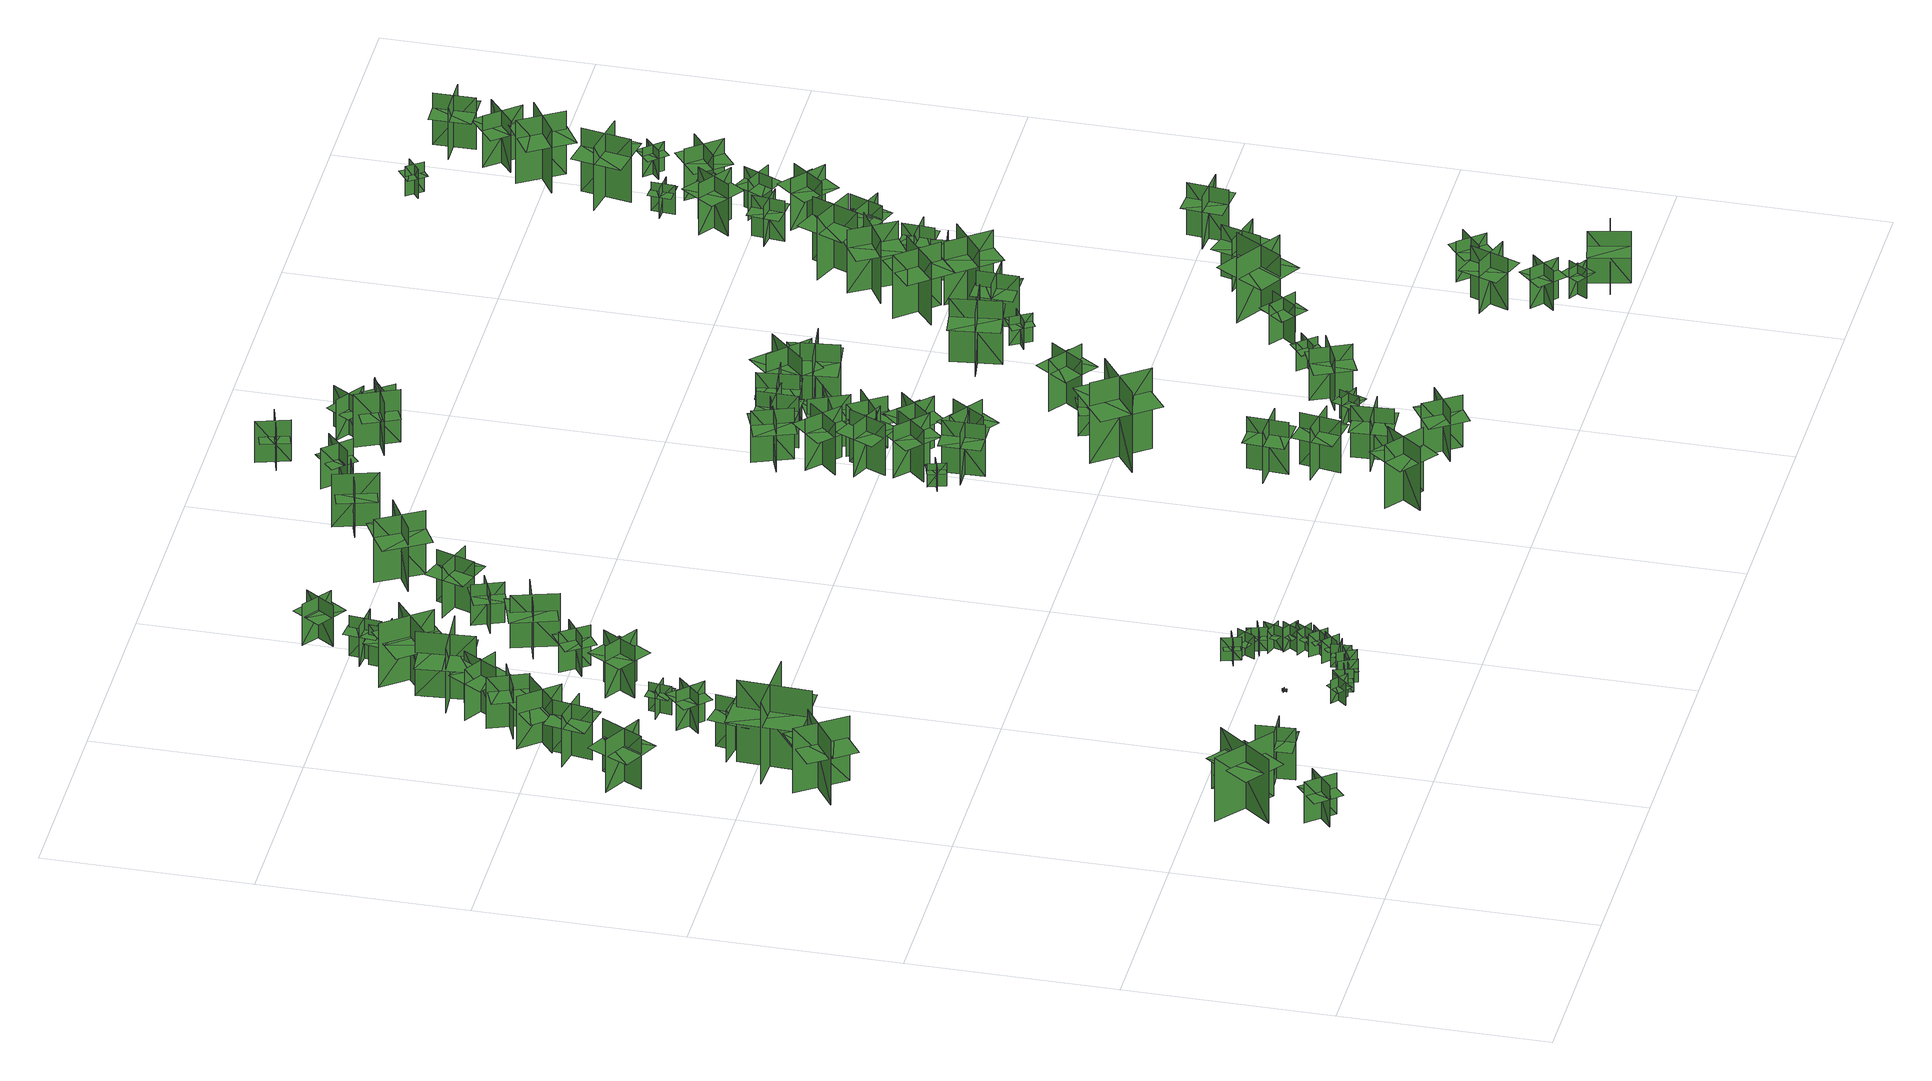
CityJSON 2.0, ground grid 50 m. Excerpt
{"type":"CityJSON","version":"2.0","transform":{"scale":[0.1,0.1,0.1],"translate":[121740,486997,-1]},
"CityObjects":{
"tree1":{"type":"SolitaryVegetationObject","geometry":[{"type":"MultiSurface","lod":"1","boundaries":[[[0,1,2]],[[0,2,3]],[[4,5,6]],[[4,6,7]],[[8,9,10]],[[8,10,11]],[[8,9,12]],[[8,12,13]]]}]},
"tree2":{"type":"SolitaryVegetationObject","geometry":[{"type":"MultiSurface","lod":"1","boundaries":[[[14,15,16]],[[14,16,17]],[[18,19,20]],[[18,20,21]],[[22,23,24]],[[22,24,25]],[[22,25,26]],[[22,26,27]]]}]},
"tree3":{"type":"SolitaryVegetationObject","geometry":[{"type":"MultiSurface","lod":"1","boundaries":[[[28,29,30]],[[28,30,31]],[[32,33,34]],[[32,34,35]],[[36,37,38]],[[36,38,39]],[[36,39,40]],[[36,40,41]]]}]},
"tree4":{"type":"SolitaryVegetationObject","geometry":[{"type":"MultiSurface","lod":"1","boundaries":[[[42,43,44]],[[42,44,45]],[[46,47,48]],[[46,48,49]],[[50,51,52]],[[50,52,53]],[[50,53,54]],[[50,54,55]]]}]},
"tree5":{"type":"SolitaryVegetationObject","geometry":[{"type":"MultiSurface","lod":"1","boundaries":[[[56,57,58]],[[56,58,59]],[[60,61,62]],[[60,62,63]],[[64,65,66]],[[64,66,67]],[[64,67,68]],[[64,68,69]]]}]},
"tree6":{"type":"SolitaryVegetationObject","geometry":[{"type":"MultiSurface","lod":"1","boundaries":[[[70,71,72]],[[70,72,73]],[[74,75,76]],[[74,76,77]],[[78,79,80]],[[78,80,81]],[[78,81,82]],[[78,82,83]]]}]},
"tree7":{"type":"SolitaryVegetationObject","geometry":[{"type":"MultiSurface","lod":"1","boundaries":[[[84,85,86]],[[84,86,87]],[[88,89,90]],[[88,90,91]],[[92,93,94]],[[92,94,95]],[[92,95,96]],[[92,96,97]]]}]},
"tree8":{"type":"SolitaryVegetationObject","geometry":[{"type":"MultiSurface","lod":"1","boundaries":[[[98,99,100]],[[98,100,101]],[[102,103,104]],[[102,104,105]],[[106,107,108]],[[106,108,109]],[[106,109,110]],[[106,110,111]]]}]},
"tree9":{"type":"SolitaryVegetationObject","geometry":[{"type":"MultiSurface","lod":"1","boundaries":[[[112,113,114]],[[112,114,115]],[[116,117,118]],[[116,118,119]],[[120,121,122]],[[120,122,123]],[[120,123,124]],[[120,124,125]]]}]},
"tree10":{"type":"SolitaryVegetationObject","geometry":[{"type":"MultiSurface","lod":"1","boundaries":[[[126,127,128]],[[126,128,129]],[[130,131,132]],[[130,132,133]],[[134,135,136]],[[134,136,137]],[[134,137,138]],[[134,138,139]]]}]},
"tree11":{"type":"SolitaryVegetationObject","geometry":[{"type":"MultiSurface","lod":"1","boundaries":[[[140,141,142]],[[140,142,143]],[[144,145,146]],[[144,146,147]],[[148,149,150]],[[148,150,151]],[[148,152,153]],[[148,153,149]]]}]},
"tree12":{"type":"SolitaryVegetationObject","geometry":[{"type":"MultiSurface","lod":"1","boundaries":[[[154,155,156]],[[154,156,157]],[[158,159,160]],[[158,160,161]],[[162,163,164]],[[162,164,165]],[[162,165,166]],[[162,166,167]]]}]},
"tree13":{"type":"SolitaryVegetationObject","geometry":[{"type":"MultiSurface","lod":"1","boundaries":[[[168,169,170]],[[168,170,171]],[[172,173,174]],[[172,174,175]],[[176,177,178]],[[176,178,179]],[[176,180,181]],[[176,181,177]]]}]},
"tree14":{"type":"SolitaryVegetationObject","geometry":[{"type":"MultiSurface","lod":"1","boundaries":[[[182,183,184]],[[182,184,185]],[[186,187,188]],[[186,188,189]],[[190,191,192]],[[190,192,193]],[[190,193,194]],[[190,194,195]]]}]},
"tree15":{"type":"SolitaryVegetationObject","geometry":[{"type":"MultiSurface","lod":"1","boundaries":[[[196,197,198]],[[196,198,199]],[[200,201,202]],[[200,202,203]],[[204,205,206]],[[204,206,207]],[[204,207,208]],[[204,208,209]]]}]},
"tree16":{"type":"SolitaryVegetationObject","geometry":[{"type":"MultiSurface","lod":"1","boundaries":[[[210,211,212]],[[210,212,213]],[[214,215,216]],[[214,216,217]],[[218,219,220]],[[218,220,221]],[[218,222,223]],[[218,223,219]]]}]},
"tree17":{"type":"SolitaryVegetationObject","geometry":[{"type":"MultiSurface","lod":"1","boundaries":[[[224,225,226]],[[224,226,227]],[[228,229,230]],[[228,230,231]],[[232,233,234]],[[232,234,235]],[[232,235,236]],[[232,236,237]]]}]},
"tree18":{"type":"SolitaryVegetationObject","geometry":[{"type":"MultiSurface","lod":"1","boundaries":[[[238,239,240]],[[238,240,241]],[[242,243,244]],[[242,244,245]],[[246,247,248]],[[246,248,249]],[[246,249,250]],[[246,250,251]]]}]},
"tree19":{"type":"SolitaryVegetationObject","geometry":[{"type":"MultiSurface","lod":"1","boundaries":[[[252,253,254]],[[252,254,255]],[[256,257,258]],[[256,258,259]],[[260,261,262]],[[260,262,263]],[[260,264,265]],[[260,265,261]]]}]},
"tree20":{"type":"SolitaryVegetationObject","geometry":[{"type":"MultiSurface","lod":"1","boundaries":[[[266,267,268]],[[266,268,269]],[[270,271,272]],[[270,272,273]],[[274,275,276]],[[274,276,277]],[[274,278,279]],[[274,279,275]]]}]},
"tree21":{"type":"SolitaryVegetationObject","geometry":[{"type":"MultiSurface","lod":"1","boundaries":[[[280,281,282]],[[280,282,283]],[[284,285,286]],[[284,286,287]],[[288,289,290]],[[288,290,291]],[[288,291,292]],[[288,292,293]]]}]},
"tree22":{"type":"SolitaryVegetationObject","geometry":[{"type":"MultiSurface","lod":"1","boundaries":[[[294,295,296]],[[294,296,297]],[[298,299,300]],[[298,300,301]],[[302,303,304]],[[302,304,305]],[[302,306,307]],[[302,307,303]]]}]},
"tree23":{"type":"SolitaryVegetationObject","geometry":[{"type":"MultiSurface","lod":"1","boundaries":[[[308,309,310]],[[308,310,311]],[[312,313,314]],[[312,314,315]],[[316,317,318]],[[316,318,319]],[[316,319,320]],[[316,320,321]]]}]},
"tree24":{"type":"SolitaryVegetationObject","geometry":[{"type":"MultiSurface","lod":"1","boundaries":[[[322,323,324]],[[322,324,325]],[[326,327,328]],[[326,328,329]],[[330,331,332]],[[330,332,333]],[[330,334,335]],[[330,335,331]]]}]},
"tree25":{"type":"SolitaryVegetationObject","geometry":[{"type":"MultiSurface","lod":"1","boundaries":[[[336,337,338]],[[336,338,339]],[[340,341,342]],[[340,342,343]],[[344,345,346]],[[344,346,347]],[[344,348,349]],[[344,349,345]]]}]},
"tree26":{"type":"SolitaryVegetationObject","geometry":[{"type":"MultiSurface","lod":"1","boundaries":[[[350,351,352]],[[350,352,353]],[[354,355,356]],[[354,356,357]],[[358,359,360]],[[358,360,361]],[[358,362,363]],[[358,363,359]]]}]},
"tree27":{"type":"SolitaryVegetationObject","geometry":[{"type":"MultiSurface","lod":"1","boundaries":[[[364,365,366]],[[364,366,367]],[[368,369,370]],[[368,370,371]],[[372,373,374]],[[372,374,375]],[[372,376,377]],[[372,377,373]]]}]},
"tree28":{"type":"SolitaryVegetationObject","geometry":[{"type":"MultiSurface","lod":"1","boundaries":[[[378,379,380]],[[378,380,381]],[[382,383,384]],[[382,384,385]],[[386,387,388]],[[386,388,389]],[[386,390,391]],[[386,391,387]]]}]},
"tree29":{"type":"SolitaryVegetationObject","geometry":[{"type":"MultiSurface","lod":"1","boundaries":[[[392,393,394]],[[392,394,395]],[[396,397,398]],[[396,398,399]],[[400,401,402]],[[400,402,403]],[[400,404,405]],[[400,405,401]]]}]},
"tree30":{"type":"SolitaryVegetationObject","geometry":[{"type":"MultiSurface","lod":"1","boundaries":[[[406,407,408]],[[406,408,409]],[[410,411,412]],[[410,412,413]],[[414,415,416]],[[414,416,417]],[[414,418,419]],[[414,419,415]]]}]},
"tree31":{"type":"SolitaryVegetationObject","geometry":[{"type":"MultiSurface","lod":"1","boundaries":[[[420,421,422]],[[420,422,423]],[[424,425,426]],[[424,426,427]],[[428,429,430]],[[428,430,431]],[[428,431,432]],[[428,432,433]]]}]},
"tree32":{"type":"SolitaryVegetationObject","geometry":[{"type":"MultiSurface","lod":"1","boundaries":[[[434,435,436]],[[434,436,437]],[[438,439,440]],[[438,440,441]],[[442,443,444]],[[442,444,445]],[[442,445,446]],[[442,446,447]]]}]},
"tree33":{"type":"SolitaryVegetationObject","geometry":[{"type":"MultiSurface","lod":"1","boundaries":[[[448,449,450]],[[448,450,451]],[[452,453,454]],[[452,454,455]],[[456,457,458]],[[456,458,459]],[[456,459,460]],[[456,460,461]]]}]},
"tree34":{"type":"SolitaryVegetationObject","geometry":[{"type":"MultiSurface","lod":"1","boundaries":[[[462,463,464]],[[462,464,465]],[[466,467,468]],[[466,468,469]],[[470,471,472]],[[470,472,473]],[[470,473,474]],[[470,474,475]]]}]},
"tree35":{"type":"SolitaryVegetationObject","geometry":[{"type":"MultiSurface","lod":"1","boundaries":[[[476,477,478]],[[476,478,479]],[[480,481,482]],[[480,482,483]],[[484,485,486]],[[484,486,487]],[[484,487,488]],[[484,488,489]]]}]},
"tree36":{"type":"SolitaryVegetationObject","geometry":[{"type":"MultiSurface","lod":"1","boundaries":[[[490,491,492]],[[490,492,493]],[[494,495,496]],[[494,496,497]],[[498,499,500]],[[498,500,501]],[[498,501,502]],[[498,502,503]]]}]},
"tree37":{"type":"SolitaryVegetationObject","geometry":[{"type":"MultiSurface","lod":"1","boundaries":[[[504,505,506]],[[504,506,507]],[[508,509,510]],[[508,510,511]],[[512,513,514]],[[512,514,515]],[[512,515,516]],[[512,516,517]]]}]},
"tree38":{"type":"SolitaryVegetationObject","geometry":[{"type":"MultiSurface","lod":"1","boundaries":[[[518,519,520]],[[518,520,521]],[[522,523,524]],[[522,524,525]],[[526,527,528]],[[526,528,529]],[[526,529,530]],[[526,530,531]]]}]},
"tree39":{"type":"SolitaryVegetationObject","geometry":[{"type":"MultiSurface","lod":"1","boundaries":[[[532,533,534]],[[532,534,535]],[[536,537,538]],[[536,538,539]],[[540,541,542]],[[540,542,543]],[[540,543,544]],[[540,544,545]]]}]},
"tree40":{"type":"SolitaryVegetationObject","geometry":[{"type":"MultiSurface","lod":"1","boundaries":[[[546,547,548]],[[546,548,549]],[[550,551,552]],[[550,552,553]],[[554,555,556]],[[554,556,557]],[[554,557,558]],[[554,558,559]]]}]},
"tree41":{"type":"SolitaryVegetationObject","geometry":[{"type":"MultiSurface","lod":"1","boundaries":[[[560,561,562]],[[560,562,563]],[[564,565,566]],[[564,566,567]],[[568,569,570]],[[568,570,571]],[[568,572,573]],[[568,573,569]]]}]},
"tree42":{"type":"SolitaryVegetationObject","geometry":[{"type":"MultiSurface","lod":"1","boundaries":[[[574,575,576]],[[574,576,577]],[[578,579,580]],[[578,580,581]],[[582,583,584]],[[582,584,585]],[[582,585,586]],[[582,586,587]]]}]},
"tree43":{"type":"SolitaryVegetationObject","geometry":[{"type":"MultiSurface","lod":"1","boundaries":[[[588,589,590]],[[588,590,591]],[[592,593,594]],[[592,594,595]],[[596,597,598]],[[596,598,599]],[[596,599,600]],[[596,600,601]]]}]},
"tree44":{"type":"SolitaryVegetationObject","geometry":[{"type":"MultiSurface","lod":"1","boundaries":[[[602,603,604]],[[602,604,605]],[[606,607,608]],[[606,608,609]],[[610,611,612]],[[610,612,613]],[[610,613,614]],[[610,614,615]]]}]},
"tree45":{"type":"SolitaryVegetationObject","geometry":[{"type":"MultiSurface","lod":"1","boundaries":[[[616,617,618]],[[616,618,619]],[[620,621,622]],[[620,622,623]],[[624,625,626]],[[624,626,627]],[[624,627,628]],[[624,628,629]]]}]},
"tree46":{"type":"SolitaryVegetationObject","geometry":[{"type":"MultiSurface","lod":"1","boundaries":[[[630,631,632]],[[630,632,633]],[[634,635,636]],[[634,636,637]],[[638,639,640]],[[638,640,641]],[[638,641,642]],[[638,642,643]]]}]},
"tree47":{"type":"SolitaryVegetationObject","geometry":[{"type":"MultiSurface","lod":"1","boundaries":[[[644,645,646]],[[644,646,647]],[[648,649,650]],[[648,650,651]],[[652,653,654]],[[652,654,655]],[[652,655,656]],[[652,656,657]]]}]},
"tree48":{"type":"SolitaryVegetationObject","geometry":[{"type":"MultiSurface","lod":"1","boundaries":[[[658,659,660]],[[658,660,661]],[[662,663,664]],[[662,664,665]],[[666,667,668]],[[666,668,669]],[[666,669,670]],[[666,670,671]]]}]},
"tree49":{"type":"SolitaryVegetationObject","geometry":[{"type":"MultiSurface","lod":"1","boundaries":[[[672,673,674]],[[672,674,675]],[[676,677,678]],[[676,678,679]],[[680,681,682]],[[680,682,683]],[[680,683,684]],[[680,684,685]]]}]},
"tree50":{"type":"SolitaryVegetationObject","geometry":[{"type":"MultiSurface","lod":"1","boundaries":[[[686,687,688]],[[686,688,689]],[[690,691,692]],[[690,692,693]],[[694,695,696]],[[694,696,697]],[[694,698,699]],[[694,699,695]]]}]},
"tree51":{"type":"SolitaryVegetationObject","geometry":[{"type":"MultiSurface","lod":"1","boundaries":[[[700,701,702]],[[700,702,703]],[[704,705,706]],[[704,706,707]],[[708,709,710]],[[708,710,711]],[[708,711,712]],[[708,712,713]]]}]},
"tree52":{"type":"SolitaryVegetationObject","geometry":[{"type":"MultiSurface","lod":"1","boundaries":[[[714,715,716]],[[714,716,717]],[[718,719,720]],[[718,720,721]],[[722,723,724]],[[722,724,725]],[[722,725,726]],[[722,726,727]]]}]},
"tree53":{"type":"SolitaryVegetationObject","geometry":[{"type":"MultiSurface","lod":"1","boundaries":[[[728,729,730]],[[728,730,731]],[[732,733,734]],[[732,734,735]],[[736,737,738]],[[736,738,739]],[[736,739,740]],[[736,740,741]]]}]},
"tree54":{"type":"SolitaryVegetationObject","geometry":[{"type":"MultiSurface","lod":"1","boundaries":[[[742,743,744]],[[742,744,745]],[[746,747,748]],[[746,748,749]],[[750,751,752]],[[750,752,753]],[[750,753,754]],[[750,754,755]]]}]},
"tree55":{"type":"SolitaryVegetationObject","geometry":[{"type":"MultiSurface","lod":"1","boundaries":[[[756,757,758]],[[756,758,759]],[[760,761,762]],[[760,762,763]],[[764,765,766]],[[764,766,767]],[[764,767,768]],[[764,768,769]]]}]},
"tree56":{"type":"SolitaryVegetationObject","geometry":[{"type":"MultiSurface","lod":"1","boundaries":[[[770,771,772]],[[770,772,773]],[[774,775,776]],[[774,776,777]],[[778,779,780]],[[778,780,781]],[[778,781,782]],[[778,782,783]]]}]},
"tree57":{"type":"SolitaryVegetationObject","geometry":[{"type":"MultiSurface","lod":"1","boundaries":[[[784,785,786]],[[784,786,787]],[[788,789,790]],[[788,790,791]],[[792,793,794]],[[792,794,795]],[[792,795,796]],[[792,796,797]]]}]},
"tree58":{"type":"SolitaryVegetationObject","geometry":[{"type":"MultiSurface","lod":"1","boundaries":[[[798,799,800]],[[798,800,801]],[[802,803,804]],[[802,804,805]],[[806,807,808]],[[806,808,809]],[[806,809,810]],[[806,810,811]]]}]},
"tree59":{"type":"SolitaryVegetationObject","geometry":[{"type":"MultiSurface","lod":"1","boundaries":[[[812,813,814]],[[812,814,815]],[[816,817,818]],[[816,818,819]],[[820,821,822]],[[820,822,823]],[[820,824,825]],[[820,825,821]]]}]},
"tree60":{"type":"SolitaryVegetationObject","geometry":[{"type":"MultiSurface","lod":"1","boundaries":[[[826,827,828]],[[826,828,829]],[[830,831,832]],[[830,832,833]],[[834,835,836]],[[834,836,837]],[[834,837,838]],[[834,838,839]]]}]},
"tree61":{"type":"SolitaryVegetationObject","geometry":[{"type":"MultiSurface","lod":"1","boundaries":[[[840,841,842]],[[840,842,843]],[[844,845,846]],[[844,846,847]],[[848,849,850]],[[848,850,851]],[[848,851,852]],[[848,852,853]]]}]},
"tree62":{"type":"SolitaryVegetationObject","geometry":[{"type":"MultiSurface","lod":"1","boundaries":[[[854,855,856]],[[854,856,857]],[[858,859,860]],[[858,860,861]],[[862,863,864]],[[862,864,865]],[[862,866,867]],[[862,867,863]]]}]},
"tree63":{"type":"SolitaryVegetationObject","geometry":[{"type":"MultiSurface","lod":"1","boundaries":[[[868,869,870]],[[868,870,871]],[[872,873,874]],[[872,874,875]],[[876,877,878]],[[876,878,879]],[[876,879,880]],[[876,880,881]]]}]},
"tree64":{"type":"SolitaryVegetationObject","geometry":[{"type":"MultiSurface","lod":"1","boundaries":[[[882,883,884]],[[882,884,885]],[[886,887,888]],[[886,888,889]],[[890,891,892]],[[890,892,893]],[[890,893,894]],[[890,894,895]]]}]},
"tree65":{"type":"SolitaryVegetationObject","geometry":[{"type":"MultiSurface","lod":"1","boundaries":[[[896,897,898]],[[896,898,899]],[[900,901,902]],[[900,902,903]],[[904,905,906]],[[904,906,907]],[[904,908,909]],[[904,909,905]]]}]},
"tree66":{"type":"SolitaryVegetationObject","geometry":[{"type":"MultiSurface","lod":"1","boundaries":[[[910,911,912]],[[910,912,913]],[[914,915,916]],[[914,916,917]],[[918,919,920]],[[918,920,921]],[[918,922,923]],[[918,923,919]]]}]},
"tree67":{"type":"SolitaryVegetationObject","geometry":[{"type":"MultiSurface","lod":"1","boundaries":[[[924,925,926]],[[924,926,927]],[[928,929,930]],[[928,930,931]],[[932,933,934]],[[932,934,935]],[[932,935,936]],[[932,936,937]]]}]},
"tree68":{"type":"SolitaryVegetationObject","geometry":[{"type":"MultiSurface","lod":"1","boundaries":[[[938,939,940]],[[938,940,941]],[[942,943,944]],[[942,944,945]],[[946,947,948]],[[946,948,949]],[[946,949,950]],[[946,950,951]]]}]},
"tree69":{"type":"SolitaryVegetationObject","geometry":[{"type":"MultiSurface","lod":"1","boundaries":[[[952,953,954]],[[952,954,955]],[[956,957,958]],[[956,958,959]],[[960,961,962]],[[960,962,963]],[[960,963,964]],[[960,964,965]]]}]},
"tree70":{"type":"SolitaryVegetationObject","geometry":[{"type":"MultiSurface","lod":"1","boundaries":[[[966,967,968]],[[966,968,969]],[[970,971,972]],[[970,972,973]],[[974,975,976]],[[974,976,977]],[[974,977,978]],[[974,978,979]]]}]},
"tree71":{"type":"SolitaryVegetationObject","geometry":[{"type":"MultiSurface","lod":"1","boundaries":[[[980,981,982]],[[980,982,983]],[[984,985,986]],[[984,986,987]],[[988,989,990]],[[988,990,991]],[[988,991,992]],[[988,992,993]]]}]},
"tree72":{"type":"SolitaryVegetationObject","geometry":[{"type":"MultiSurface","lod":"1","boundaries":[[[994,995,996]],[[994,996,997]],[[998,999,1000]],[[998,1000,1001]],[[1002,1003,1004]],[[1002,1004,1005]],[[1002,1005,1006]],[[1002,1006,1007]]]}]},
"tree73":{"type":"SolitaryVegetationObject","geometry":[{"type":"MultiSurface","lod":"1","boundaries":[[[1008,1009,1010]],[[1008,1010,1011]],[[1012,1013,1014]],[[1012,1014,1015]],[[1016,1017,1018]],[[1016,1018,1019]],[[1016,1019,1020]],[[1016,1020,1021]]]}]},
"tree74":{"type":"SolitaryVegetationObject","geometry":[{"type":"MultiSurface","lod":"1","boundaries":[[[1022,1023,1024]],[[1022,1024,1025]],[[1026,1027,1028]],[[1026,1028,1029]],[[1030,1031,1032]],[[1030,1032,1033]],[[1030,1033,1034]],[[1030,1034,1035]]]}]},
"tree75":{"type":"SolitaryVegetationObject","geometry":[{"type":"MultiSurface","lod":"1","boundaries":[[[1036,1037,1038]],[[1036,1038,1039]],[[1040,1041,1042]],[[1040,1042,1043]],[[1044,1045,1046]],[[1044,1046,1047]],[[1044,1047,1048]],[[1044,1048,1049]]]}]},
"tree76":{"type":"SolitaryVegetationObject","geometry":[{"type":"MultiSurface","lod":"1","boundaries":[[[1050,1051,1052]],[[1050,1052,1053]],[[1054,1055,1056]],[[1054,1056,1057]],[[1058,1059,1060]],[[1058,1060,1061]],[[1058,1061,1062]],[[1058,1062,1063]]]}]},
"tree77":{"type":"SolitaryVegetationObject","geometry":[{"type":"MultiSurface","lod":"1","boundaries":[[[1064,1065,1066]],[[1064,1066,1067]],[[1068,1069,1070]],[[1068,1070,1071]],[[1072,1073,1074]],[[1072,1074,1075]],[[1072,1075,1076]],[[1072,1076,1077]]]}]},
"tree78":{"type":"SolitaryVegetationObject","geometry":[{"type":"MultiSurface","lod":"1","boundaries":[[[1078,1079,1080]],[[1078,1080,1081]],[[1082,1083,1084]],[[1082,1084,1085]],[[1086,1087,1088]],[[1086,1088,1089]],[[1086,1089,1090]],[[1086,1090,1091]]]}]},
"tree79":{"type":"SolitaryVegetationObject","geometry":[{"type":"MultiSurface","lod":"1","boundaries":[[[1092,1093,1094]],[[1092,1094,1095]],[[1096,1097,1098]],[[1096,1098,1099]],[[1100,1101,1102]],[[1100,1102,1103]],[[1100,1103,1104]],[[1100,1104,1105]]]}]},
"tree80":{"type":"SolitaryVegetationObject","geometry":[{"type":"MultiSurface","lod":"1","boundaries":[[[1106,1107,1108]],[[1106,1108,1109]],[[1110,1111,1112]],[[1110,1112,1113]],[[1114,1115,1116]],[[1114,1116,1117]],[[1114,1117,1118]],[[1114,1118,1119]]]}]},
"tree81":{"type":"SolitaryVegetationObject","geometry":[{"type":"MultiSurface","lod":"1","boundaries":[[[1120,1121,1122]],[[1120,1122,1123]],[[1124,1125,1126]],[[1124,1126,1127]],[[1128,1129,1130]],[[1128,1130,1131]],[[1128,1131,1132]],[[1128,1132,1133]]]}]},
"tree82":{"type":"SolitaryVegetationObject","geometry":[{"type":"MultiSurface","lod":"1","boundaries":[[[1134,1135,1136]],[[1134,1136,1137]],[[1138,1139,1140]],[[1138,1140,1141]],[[1142,1143,1144]],[[1142,1144,1145]],[[1142,1145,1146]],[[1142,1146,1147]]]}]},
"tree83":{"type":"SolitaryVegetationObject","geometry":[{"type":"MultiSurface","lod":"1","boundaries":[[[1148,1149,1150]],[[1148,1150,1151]],[[1152,1153,1154]],[[1152,1154,1155]],[[1156,1157,1158]],[[1156,1158,1159]],[[1156,1159,1160]],[[1156,1160,1161]]]}]},
"tree84":{"type":"SolitaryVegetationObject","geometry":[{"type":"MultiSurface","lod":"1","boundaries":[[[1162,1163,1164]],[[1162,1164,1165]],[[1166,1167,1168]],[[1166,1168,1169]],[[1170,1171,1172]],[[1170,1172,1173]],[[1170,1173,1174]],[[1170,1174,1175]]]}]},
"tree85":{"type":"SolitaryVegetationObject","geometry":[{"type":"MultiSurface","lod":"1","boundaries":[[[1176,1177,1178]],[[1176,1178,1179]],[[1180,1181,1182]],[[1180,1182,1183]],[[1184,1185,1186]],[[1184,1186,1187]],[[1184,1187,1188]],[[1184,1188,1189]]]}]},
"tree86":{"type":"SolitaryVegetationObject","geometry":[{"type":"MultiSurface","lod":"1","boundaries":[[[1190,1191,1192]],[[1190,1192,1193]],[[1194,1195,1196]],[[1194,1196,1197]],[[1198,1199,1200]],[[1198,1200,1201]],[[1198,1201,1202]],[[1198,1202,1203]]]}]},
"tree87":{"type":"SolitaryVegetationObject","geometry":[{"type":"MultiSurface","lod":"1","boundaries":[[[1204,1205,1206]],[[1204,1206,1207]],[[1208,1209,1210]],[[1208,1210,1211]],[[1212,1213,1214]],[[1212,1214,1215]],[[1212,1215,1216]],[[1212,1216,1217]]]}]},
"tree88":{"type":"SolitaryVegetationObject","geometry":[{"type":"MultiSurface","lod":"1","boundaries":[[[1218,1219,1220]],[[1218,1220,1221]],[[1222,1223,1224]],[[1222,1224,1225]],[[1226,1227,1228]],[[1226,1228,1229]],[[1226,1229,1230]],[[1226,1230,1231]]]}]},
"tree89":{"type":"SolitaryVegetationObject","geometry":[{"type":"MultiSurface","lod":"1","boundaries":[[[1232,1233,1234]],[[1232,1234,1235]],[[1236,1237,1238]],[[1236,1238,1239]],[[1240,1241,1242]],[[1240,1242,1243]],[[1240,1243,1244]],[[1240,1244,1245]]]}]},
"tree90":{"type":"SolitaryVegetationObject","geometry":[{"type":"MultiSurface","lod":"1","boundaries":[[[1246,1247,1248]],[[1246,1248,1249]],[[1250,1251,1252]],[[1250,1252,1253]],[[1254,1255,1256]],[[1254,1256,1257]],[[1254,1257,1258]],[[1254,1258,1259]]]}]},
"tree91":{"type":"SolitaryVegetationObject","geometry":[{"type":"MultiSurface","lod":"1","boundaries":[[[1260,1261,1262]],[[1260,1262,1263]],[[1264,1265,1266]],[[1264,1266,1267]],[[1268,1269,1270]],[[1268,1270,1271]],[[1268,1271,1272]],[[1268,1272,1273]]]}]},
"tree92":{"type":"SolitaryVegetationObject","geometry":[{"type":"MultiSurface","lod":"1","boundaries":[[[1274,1275,1276]],[[1274,1276,1277]],[[1278,1279,1280]],[[1278,1280,1281]],[[1282,1283,1284]],[[1282,1284,1285]],[[1282,1285,1286]],[[1282,1286,1287]]]}]},
"tree93":{"type":"SolitaryVegetationObject","geometry":[{"type":"MultiSurface","lod":"1","boundaries":[[[1288,1289,1290]],[[1288,1290,1291]],[[1292,1293,1294]],[[1292,1294,1295]],[[1296,1297,1298]],[[1296,1298,1299]],[[1296,1299,1300]],[[1296,1300,1301]]]}]},
"tree94":{"type":"SolitaryVegetationObject","geometry":[{"type":"MultiSurface","lod":"1","boundaries":[[[1302,1303,1304]],[[1302,1304,1305]],[[1306,1307,1308]],[[1306,1308,1309]],[[1310,1311,1312]],[[1310,1312,1313]],[[1310,1313,1314]],[[1310,1314,1315]]]}]},
"tree95":{"type":"SolitaryVegetationObject","geometry":[{"type":"MultiSurface","lod":"1","boundaries":[[[1316,1317,1318]],[[1316,1318,1319]],[[1320,1321,1322]],[[1320,1322,1323]],[[1324,1325,1326]],[[1324,1326,1327]],[[1324,1327,1328]],[[1324,1328,1329]]]}]},
"tree96":{"type":"SolitaryVegetationObject","geometry":[{"type":"MultiSurface","lod":"1","boundaries":[[[1330,1331,1332]],[[1330,1332,1333]],[[1334,1335,1336]],[[1334,1336,1337]],[[1338,1339,1340]],[[1338,1340,1341]],[[1338,1341,1342]],[[1338,1342,1343]]]}]},
"tree97":{"type":"SolitaryVegetationObject","geometry":[{"type":"MultiSurface","lod":"1","boundaries":[[[1344,1345,1346]],[[1344,1346,1347]],[[1348,1349,1350]],[[1348,1350,1351]],[[1352,1353,1354]],[[1352,1354,1355]],[[1352,1356,1357]],[[1352,1357,1353]]]}]},
"tree98":{"type":"SolitaryVegetationObject","geometry":[{"type":"MultiSurface","lod":"1","boundaries":[[[1358,1359,1360]],[[1358,1360,1361]],[[1362,1363,1364]],[[1362,1364,1365]],[[1366,1367,1368]],[[1366,1368,1369]],[[1366,1369,1370]],[[1366,1370,1371]]]}]},
"tree99":{"type":"SolitaryVegetationObject","geometry":[{"type":"MultiSurface","lod":"1","boundaries":[[[1372,1373,1374]],[[1372,1374,1375]],[[1376,1377,1378]],[[1376,1378,1379]],[[1380,1381,1382]],[[1380,1382,1383]],[[1380,1383,1384]],[[1380,1384,1385]]]}]},
"tree100":{"type":"SolitaryVegetationObject","geometry":[{"type":"MultiSurface","lod":"1","boundaries":[[[1386,1387,1388]],[[1386,1388,1389]],[[1390,1391,1392]],[[1390,1392,1393]],[[1394,1395,1396]],[[1394,1396,1397]],[[1394,1397,1398]],[[1394,1398,1399]]]}]},
"tree101":{"type":"SolitaryVegetationObject","geometry":[{"type":"MultiSurface","lod":"1","boundaries":[[[1400,1401,1402]],[[1400,1402,1403]],[[1404,1405,1406]],[[1404,1406,1407]],[[1408,1409,1410]],[[1408,1410,1411]],[[1408,1411,1412]],[[1408,1412,1413]]]}]}
},
"vertices":[
[252,185,20],[315,239,20],[315,239,130],[252,185,130],[308,181,20],[255,244,20],[255,244,130],[308,181,130],[254,183,93],[316,237,93],[290,268,93],[227,215,93],[338,212,93],[276,158,93],
[235,322,21],[341,456,21],[341,456,192],[235,322,192],[349,336,21],[349,336,192],[215,442,192],[215,442,21],[245,333,147],[291,300,147],[369,408,147],[323,442,147],[276,475,147],[198,366,147],
[380,441,24],[303,441,24],[303,441,102],[380,441,102],[344,478,24],[344,478,102],[343,400,102],[343,400,24],[374,441,81],[373,467,81],[312,465,81],[313,439,81],[314,413,81],[375,415,81],
[412,393,25],[418,301,25],[418,301,164],[412,393,164],[368,342,25],[460,348,25],[460,348,164],[368,342,164],[368,342,127],[371,298,127],[463,303,127],[460,348,127],[457,392,127],[365,386,127],
[77,1299,32],[191,1378,32],[191,1378,205],[77,1299,205],[185,1279,32],[107,1393,32],[107,1393,205],[185,1279,205],[90,1296,149],[127,1244,149],[239,1324,149],[202,1376,149],[165,1429,149],[53,1348,149],
[116,1834,22],[63,1734,22],[63,1734,163],[116,1834,163],[30,1808,22],[130,1755,22],[130,1755,163],[30,1808,163],[106,1832,117],[59,1856,117],[8,1755,117],[54,1731,117],[101,1707,117],[152,1808,117],
[211,1372,24],[218,1548,24],[218,1548,243],[211,1372,243],[314,1467,24],[138,1474,24],[138,1474,243],[314,1467,243],[224,1382,172],[305,1381,172],[309,1557,172],[228,1558,172],[147,1560,172],[143,1384,172],
[316,1556,20],[218,1572,20],[218,1572,158],[316,1556,158],[277,1610,20],[262,1512,20],[262,1512,158],[277,1610,158],[277,1610,119],[228,1618,119],[213,1519,119],[262,1512,119],[311,1504,119],[326,1602,119],
[214,1911,20],[116,1929,20],[116,1929,158],[214,1911,158],[176,1966,20],[159,1868,20],[159,1868,158],[176,1966,158],[176,1966,120],[127,1974,120],[110,1876,120],[159,1868,120],[208,1859,120],[225,1957,120],
[257,2035,19],[170,1964,19],[170,1964,160],[257,2035,160],[168,2045,19],[240,1957,19],[240,1957,160],[168,2045,160],[247,2037,114],[213,2077,114],[127,2004,114],[161,1964,114],[194,1924,114],[281,1997,114],
[768,294,31],[737,257,31],[737,257,93],[768,294,93],[738,291,31],[738,291,93],[775,260,93],[775,260,31],[768,291,69],[740,258,69],[755,246,69],[782,278,69],[752,304,69],[725,272,69],
[321,1711,19],[375,1657,19],[375,1657,126],[321,1711,126],[320,1660,19],[375,1715,19],[375,1715,126],[320,1660,126],[320,1660,96],[348,1632,96],[402,1687,96],[375,1715,96],[348,1742,96],[293,1687,96],
[768,265,31],[814,279,31],[814,279,93],[768,265,93],[795,251,31],[795,251,93],[781,297,93],[781,297,31],[771,268,69],[811,280,69],[805,298,69],[765,286,69],[776,248,69],[817,260,69],
[272,2038,19],[235,2131,19],[235,2131,157],[272,2038,157],[298,2099,19],[206,2062,19],[206,2062,157],[298,2099,157],[298,2099,118],[280,2145,118],[187,2108,118],[206,2062,118],[224,2016,118],[317,2053,118],
[764,400,32],[772,400,32],[772,410,32],[764,410,32],[768,400,36],[768,400,28],[768,410,28],[768,410,36],[768,407,36],[771,407,36],[771,407,28],[768,407,28],[764,407,28],[764,407,36],
[817,293,32],[837,250,32],[837,250,94],[817,293,94],[807,265,32],[807,265,94],[850,285,94],[850,285,32],[820,291,70],[838,253,70],[855,262,70],[837,300,70],[802,283,70],[820,245,70],
[412,1761,19],[357,1767,19],[357,1767,96],[412,1761,96],[389,1790,19],[382,1735,19],[382,1735,96],[389,1790,96],[389,1790,74],[362,1793,74],[355,1738,74],[382,1735,74],[410,1732,74],[417,1787,74],
[271,2117,23],[324,2202,23],[324,2202,161],[271,2117,161],[336,2132,23],[251,2184,23],[251,2184,161],[336,2132,161],[336,2132,122],[362,2174,122],[277,2227,122],[251,2184,122],[225,2142,122],[309,2089,122],
[878,295,34],[836,272,34],[836,272,96],[878,295,96],[849,304,34],[849,304,96],[872,261,96],[872,261,34],[876,292,72],[839,272,72],[848,255,72],[885,275,72],[867,310,72],[830,290,72],
[888,325,30],[891,277,30],[891,277,92],[888,325,92],[868,302,30],[868,302,92],[916,305,92],[916,305,30],[890,322,68],[892,280,68],[912,281,68],[910,323,68],[870,321,68],[872,279,68],
[414,2244,21],[276,2234,21],[276,2234,193],[414,2244,193],[331,2316,21],[341,2178,21],[341,2178,193],[331,2316,193],[405,2253,138],[399,2316,138],[261,2304,138],[267,2241,138],[273,2177,138],[411,2189,138],
[899,314,31],[933,348,31],[933,348,93],[899,314,93],[930,315,31],[930,315,93],[895,348,93],[895,348,31],[900,317,69],[929,348,69],[915,361,69],[886,331,69],[915,303,69],[944,333,69],
[416,1896,21],[500,1842,21],[500,1842,159],[416,1896,159],[430,1831,21],[483,1915,21],[483,1915,159],[430,1831,159],[430,1831,120],[471,1804,120],[525,1888,120],[483,1915,120],[441,1942,120],[388,1858,120],
[844,541,30],[890,556,30],[890,556,92],[844,541,92],[871,527,30],[871,527,92],[857,573,92],[857,573,30],[847,544,68],[887,557,68],[881,575,68],[841,562,68],[853,525,68],[893,537,68],
[918,347,31],[954,379,31],[954,379,93],[918,347,93],[948,346,31],[948,346,93],[916,382,93],[916,382,31],[919,351,69],[950,378,69],[937,393,69],[906,365,69],[932,336,69],[963,363,69],
[913,516,30],[870,537,30],[870,537,92],[913,516,92],[903,544,30],[903,544,92],[882,501,92],[882,501,30],[910,516,68],[872,534,68],[864,516,68],[901,498,68],[919,534,68],[881,552,68],
[932,378,31],[956,420,31],[956,420,93],[932,378,93],[961,387,31],[961,387,93],[919,410,93],[919,410,31],[932,382,69],[953,418,69],[936,428,69],[915,392,69],[950,372,69],[970,408,69],
[897,493,30],[943,508,30],[943,508,93],[897,493,93],[924,479,30],[924,479,93],[909,525,93],[909,525,30],[900,495,69],[939,509,69],[933,527,69],[893,514,69],[906,476,69],[946,489,69],
[953,450,31],[928,410,31],[928,410,93],[953,450,93],[924,443,31],[924,443,93],[965,418,93],[965,418,31],[953,447,69],[931,411,69],[948,401,69],[970,437,69],[936,458,69],[914,422,69],
[928,447,31],[943,493,31],[943,493,93],[928,447,93],[954,461,31],[954,461,93],[909,476,93],[909,476,31],[927,450,69],[940,490,69],[921,496,69],[908,456,69],[946,444,69],[959,484,69],
[345,2404,22],[429,2294,22],[429,2294,194],[345,2404,194],[331,2294,22],[440,2379,22],[440,2379,194],[331,2294,194],[342,2391,138],[292,2351,138],[379,2243,138],[429,2283,138],[479,2323,138],[392,2431,138],
[488,1967,23],[551,2011,23],[551,2011,131],[488,1967,131],[538,1957,23],[494,2021,23],[494,2021,131],[538,1957,131],[538,1957,101],[570,1979,101],[526,2043,101],[494,2021,101],[462,1999,101],[507,1935,101],
[389,2411,24],[466,2400,24],[466,2400,131],[389,2411,131],[420,2370,24],[431,2446,24],[431,2446,131],[420,2370,131],[420,2370,101],[458,2364,101],[469,2441,101],[431,2446,101],[393,2452,101],[381,2376,101],
[452,2496,27],[444,2419,27],[444,2419,135],[452,2496,135],[412,2464,27],[489,2456,27],[489,2456,135],[412,2464,135],[412,2464,105],[408,2425,105],[485,2418,105],[489,2456,105],[493,2495,105],[416,2503,105],
[608,2044,19],[575,2152,19],[575,2152,160],[608,2044,160],[650,2123,19],[542,2091,19],[542,2091,160],[650,2123,160],[613,2053,115],[663,2069,115],[628,2177,115],[578,2161,115],[529,2145,115],[563,2037,115],
[468,2609,28],[540,2558,28],[540,2558,138],[468,2609,138],[480,2540,28],[530,2612,28],[530,2612,138],[480,2540,138],[469,2601,103],[446,2567,103],[519,2518,103],[542,2551,103],[564,2585,103],[491,2634,103],
[691,2238,21],[620,2208,21],[620,2208,129],[691,2238,129],[644,2258,21],[673,2186,21],[673,2186,129],[644,2258,129],[644,2258,99],[608,2243,99],[637,2172,99],[673,2186,99],[709,2201,99],[679,2273,99],
[752,2296,22],[658,2328,22],[658,2328,161],[752,2296,161],[724,2355,22],[691,2261,22],[691,2261,161],[724,2355,161],[724,2355,122],[676,2372,122],[644,2277,122],[691,2261,122],[738,2245,122],[771,2339,122],
[744,2425,26],[850,2485,26],[850,2485,196],[744,2425,196],[823,2403,26],[762,2509,26],[762,2509,196],[823,2403,196],[823,2403,148],[875,2433,148],[815,2539,148],[762,2509,148],[709,2478,148],[770,2373,148],
[1565,271,31],[1634,361,31],[1634,361,201],[1565,271,201],[1647,282,31],[1557,351,31],[1557,351,201],[1647,282,201],[1647,282,156],[1680,325,156],[1590,394,156],[1557,351,156],[1524,308,156],[1614,240,156],
[960,2651,31],[992,2547,31],[992,2547,172],[960,2651,172],[929,2591,31],[929,2591,172],[1032,2623,172],[1032,2623,31],[966,2645,118],[994,2555,118],[1036,2568,118],[1008,2658,118],[923,2632,118],[951,2542,118],
[1416,1377,32],[1430,1335,32],[1430,1335,94],[1416,1377,94],[1403,1351,32],[1445,1365,32],[1445,1365,94],[1403,1351,94],[1403,1351,77],[1410,1330,77],[1452,1344,77],[1445,1365,77],[1438,1386,77],[1396,1372,77],
[1661,596,22],[1666,695,22],[1666,695,161],[1661,596,161],[1711,640,22],[1611,645,22],[1611,645,161],[1711,640,161],[1711,640,122],[1713,690,122],[1614,695,122],[1611,645,122],[1609,595,122],[1708,590,122],
[1753,529,18],[1655,545,18],[1655,545,157],[1753,529,157],[1714,583,18],[1699,485,18],[1699,485,157],[1714,583,157],[1714,583,118],[1665,591,118],[1649,493,118],[1699,485,118],[1748,477,118],[1763,576,118],
[1437,1305,34],[1536,1307,34],[1536,1307,173],[1437,1305,173],[1484,1258,34],[1482,1358,34],[1482,1358,173],[1484,1258,173],[1484,1258,134],[1534,1259,134],[1532,1359,134],[1482,1358,134],[1433,1357,134],[1435,1257,134],
[1763,376,25],[1757,475,25],[1757,475,164],[1763,376,164],[1807,425,25],[1708,419,25],[1708,419,164],[1807,425,164],[1807,425,125],[1804,475,125],[1705,469,125],[1708,419,125],[1711,369,125],[1810,376,125],
[1501,1462,32],[1434,1389,32],[1434,1389,170],[1501,1462,170],[1435,1460,32],[1508,1392,32],[1508,1392,170],[1435,1460,170],[1435,1460,132],[1401,1423,132],[1474,1356,132],[1508,1392,132],[1542,1429,132],[1469,1496,132],
[1789,252,25],[1872,307,25],[1872,307,164],[1789,252,164],[1854,238,25],[1799,321,25],[1799,321,164],[1854,238,164],[1854,238,125],[1896,266,125],[1841,349,125],[1799,321,125],[1758,294,125],[1813,211,125],
[1479,1570,34],[1438,1479,34],[1438,1479,173],[1479,1570,173],[1417,1547,34],[1508,1506,34],[1508,1506,173],[1417,1547,173],[1417,1547,134],[1397,1501,134],[1488,1461,134],[1508,1506,134],[1528,1552,134],[1437,1592,134],
[1106,2648,35],[1168,2705,35],[1168,2705,144],[1106,2648,144],[1159,2646,35],[1159,2646,144],[1102,2708,144],[1102,2708,35],[1108,2654,102],[1162,2704,102],[1139,2729,102],[1085,2679,102],[1132,2628,102],[1186,2678,102],
[1586,1288,34],[1504,1345,34],[1504,1345,172],[1586,1288,172],[1575,1353,34],[1518,1271,34],[1518,1271,172],[1575,1353,172],[1575,1353,133],[1534,1382,133],[1477,1300,133],[1518,1271,133],[1558,1243,133],[1616,1324,133],
[1484,1661,35],[1415,1589,35],[1415,1589,173],[1484,1661,173],[1418,1659,35],[1490,1591,35],[1490,1591,173],[1418,1659,173],[1418,1659,134],[1383,1623,134],[1456,1555,134],[1490,1591,134],[1524,1627,134],[1452,1696,134],
[1620,1047,14],[1712,923,14],[1712,923,229],[1620,1047,229],[1604,945,14],[1728,1037,14],[1728,1037,229],[1604,945,229],[1604,945,169],[1650,883,169],[1774,975,169],[1728,1037,169],[1682,1100,169],[1558,1008,169],
[1402,1723,32],[1496,1758,32],[1496,1758,170],[1402,1723,170],[1463,1695,32],[1428,1788,32],[1428,1788,170],[1463,1695,170],[1463,1695,132],[1509,1713,132],[1474,1806,132],[1428,1788,132],[1381,1771,132],[1416,1678,132],
[1506,1466,33],[1578,1397,33],[1578,1397,172],[1506,1466,172],[1507,1400,33],[1576,1472,33],[1576,1472,172],[1507,1400,172],[1507,1400,133],[1543,1365,133],[1612,1438,133],[1576,1472,133],[1539,1506,133],[1471,1434,133],
[1555,1500,32],[1500,1583,32],[1500,1583,171],[1555,1500,171],[1569,1565,32],[1486,1510,32],[1486,1510,171],[1569,1565,171],[1569,1565,132],[1541,1606,132],[1458,1551,132],[1486,1510,132],[1513,1468,132],[1596,1523,132],
[1502,1674,33],[1544,1583,33],[1544,1583,171],[1502,1674,171],[1479,1612,33],[1569,1653,33],[1569,1653,171],[1479,1612,171],[1479,1612,132],[1499,1567,132],[1590,1608,132],[1569,1653,132],[1549,1699,132],[1458,1657,132],
[1554,1746,34],[1455,1747,34],[1455,1747,172],[1554,1746,172],[1509,1793,34],[1507,1694,34],[1507,1694,172],[1509,1793,172],[1509,1793,133],[1459,1794,133],[1457,1695,133],[1507,1694,133],[1557,1693,133],[1558,1793,133],
[1158,2824,34],[1238,2847,34],[1238,2847,144],[1158,2824,144],[1204,2799,34],[1204,2799,144],[1180,2879,144],[1180,2879,34],[1162,2828,102],[1232,2849,102],[1223,2882,102],[1152,2861,102],[1172,2794,102],[1242,2815,102],
[1908,534,27],[1885,484,27],[1885,484,104],[1908,534,104],[1874,522,27],[1924,499,27],[1924,499,104],[1874,522,104],[1874,522,83],[1862,496,83],[1913,473,83],[1924,499,83],[1936,524,83],[1885,547,83],
[1732,1099,10],[1757,1025,10],[1756,1025,118],[1732,1099,118],[1709,1053,10],[1782,1077,10],[1782,1077,118],[1709,1053,118],[1709,1053,87],[1721,1016,87],[1794,1040,87],[1782,1077,87],[1770,1114,87],[1697,1089,87],
[1271,2600,34],[1370,2644,34],[1370,2644,175],[1271,2600,175],[1334,2576,34],[1334,2576,175],[1290,2675,175],[1290,2675,34],[1275,2607,121],[1362,2645,121],[1344,2686,121],[1258,2647,121],[1294,2565,121],[1380,2604,121],
[1590,1711,37],[1578,1810,37],[1578,1810,176],[1590,1711,176],[1631,1764,37],[1532,1751,37],[1532,1751,176],[1631,1764,176],[1631,1764,137],[1625,1813,137],[1526,1801,137],[1532,1751,137],[1538,1702,137],[1637,1714,137],
[2025,593,28],[1934,552,28],[1934,552,166],[2025,593,166],[1963,617,28],[2004,526,28],[2004,526,166],[1963,617,166],[1963,617,127],[1917,596,127],[1959,505,127],[2004,526,127],[2049,547,127],[2008,637,127],
[1311,2719,33],[1381,2672,33],[1381,2672,142],[1311,2719,142],[1322,2667,33],[1322,2667,142],[1368,2738,142],[1368,2738,33],[1317,2719,100],[1379,2678,100],[1398,2707,100],[1336,2747,100],[1298,2689,100],[1359,2649,100],
[1401,2602,36],[1351,2670,36],[1351,2670,145],[1401,2602,145],[1409,2654,36],[1409,2654,145],[1341,2604,145],[1341,2604,36],[1395,2604,103],[1352,2663,103],[1324,2643,103],[1368,2584,103],[1424,2625,103],[1380,2684,103],
[1884,1125,19],[1802,1183,19],[1802,1183,157],[1884,1125,157],[1873,1191,19],[1815,1109,19],[1815,1109,157],[1873,1191,157],[1873,1191,119],[1832,1219,119],[1775,1138,119],[1815,1109,119],[1856,1081,119],[1913,1162,119],
[1621,1795,31],[1708,1710,31],[1708,1710,200],[1621,1795,200],[1622,1714,31],[1706,1801,31],[1706,1801,200],[1622,1714,200],[1622,1714,153],[1665,1672,153],[1750,1759,153],[1706,1801,153],[1663,1844,153],[1578,1756,153],
[1631,1690,31],[1752,1705,31],[1752,1705,200],[1631,1690,200],[1695,1640,31],[1681,1761,31],[1681,1761,200],[1695,1640,200],[1695,1640,153],[1755,1647,153],[1741,1768,153],[1681,1761,153],[1620,1754,153],[1634,1633,153],
[2075,634,28],[2117,670,28],[2117,670,104],[2075,634,104],[2112,631,28],[2076,673,28],[2076,673,104],[2112,631,104],[2112,631,83],[2133,649,83],[2097,691,83],[2076,673,83],[2055,655,83],[2091,613,83],
[1897,1374,26],[2018,1391,26],[2018,1391,195],[1897,1374,195],[1961,1325,26],[1945,1445,26],[1945,1445,195],[1961,1325,195],[1961,1325,148],[2022,1333,148],[2005,1453,148],[1945,1445,148],[1885,1437,148],[1901,1316,148],
[2235,710,26],[2173,757,26],[2173,757,134],[2235,710,134],[2229,761,26],[2181,700,26],[2181,700,134],[2229,761,134],[2229,761,104],[2198,785,104],[2151,723,104],[2181,700,104],[2212,676,104],[2259,738,104],
[2034,1326,30],[2062,1279,30],[2062,1279,107],[2034,1326,107],[2025,1291,30],[2072,1319,30],[2072,1319,107],[2025,1291,107],[2025,1291,86],[2039,1267,86],[2086,1295,86],[2072,1319,86],[2058,1343,86],[2010,1314,86],
[2449,215,26],[2506,163,26],[2506,163,134],[2449,215,134],[2451,163,26],[2503,221,26],[2503,221,134],[2451,163,134],[2451,163,103],[2479,137,103],[2531,195,103],[2503,221,103],[2474,247,103],[2422,190,103],
[2402,323,27],[2496,289,27],[2496,289,165],[2402,323,165],[2430,263,27],[2464,356,27],[2464,356,165],[2430,263,165],[2430,263,126],[2477,246,126],[2511,339,126],[2464,356,126],[2417,373,126],[2384,279,126],
[2131,1425,17],[2129,1325,17],[2129,1325,156],[2131,1425,156],[2083,1379,17],[2182,1377,17],[2182,1377,156],[2083,1379,156],[2083,1379,117],[2082,1329,117],[2181,1327,117],[2182,1377,117],[2183,1427,117],[2084,1429,117],
[2354,873,24],[2281,756,24],[2281,756,197],[2354,873,197],[2247,848,24],[2364,775,24],[2364,775,197],[2247,848,197],[2341,871,141],[2286,904,141],[2215,785,141],[2270,752,141],[2325,720,141],[2396,839,141],
[2544,147,27],[2515,100,27],[2515,100,104],[2544,147,104],[2508,139,27],[2555,110,27],[2555,110,104],[2508,139,104],[2508,139,83],[2493,115,83],[2541,86,83],[2555,110,83],[2570,133,83],[2522,162,83],
[2181,1517,19],[2104,1611,19],[2104,1611,188],[2181,1517,188],[2189,1598,19],[2095,1521,19],[2095,1521,188],[2189,1598,188],[2189,1598,141],[2150,1645,141],[2057,1568,141],[2095,1521,141],[2134,1474,141],[2228,1551,141],
[2546,52,26],[2643,74,26],[2643,74,165],[2546,52,165],[2602,16,26],[2580,113,26],[2580,113,165],[2602,16,165],[2602,16,126],[2650,27,126],[2629,124,126],[2580,113,126],[2531,103,126],[2553,5,126],
[2569,398,28],[2511,347,28],[2511,347,136],[2569,398,136],[2517,402,28],[2568,343,28],[2568,343,136],[2517,402,136],[2517,402,106],[2488,376,106],[2539,318,106],[2568,343,106],[2598,369,106],[2547,427,106],
[2270,1501,14],[2174,1427,14],[2174,1427,183],[2270,1501,183],[2190,1512,14],[2264,1415,14],[2264,1415,183],[2190,1512,183],[2190,1512,136],[2142,1475,136],[2216,1378,136],[2264,1415,136],[2312,1452,136],[2239,1549,136],
[2371,887,25],[2467,861,25],[2467,861,163],[2371,887,163],[2403,829,25],[2430,925,25],[2430,925,163],[2403,829,163],[2403,829,124],[2451,816,124],[2478,912,124],[2430,925,124],[2382,939,124],[2356,843,124],
[2264,1715,18],[2160,1652,18],[2160,1652,187],[2264,1715,187],[2185,1735,18],[2248,1631,18],[2248,1631,187],[2185,1735,187],[2185,1735,140],[2133,1703,140],[2196,1599,140],[2248,1631,140],[2300,1663,140],[2237,1766,140],
[2293,1566,10],[2304,1489,10],[2304,1489,118],[2293,1566,118],[2262,1525,10],[2338,1536,10],[2338,1536,118],[2262,1525,118],[2262,1525,88],[2267,1486,88],[2344,1497,88],[2338,1536,88],[2333,1574,88],[2256,1563,88],
[2323,1764,26],[2211,1810,26],[2211,1810,195],[2323,1764,195],[2292,1839,26],[2247,1726,26],[2247,1726,195],[2292,1839,195],[2292,1839,148],[2236,1862,148],[2190,1749,148],[2247,1726,148],[2303,1703,148],[2349,1816,148],
[2338,1567,13],[2343,1644,13],[2343,1644,120],[2338,1567,120],[2377,1601,13],[2299,1606,13],[2299,1606,120],[2377,1601,120],[2377,1601,90],[2379,1639,90],[2302,1644,90],[2299,1606,90],[2297,1567,90],[2374,1562,90],
[2527,991,27],[2626,982,27],[2626,982,166],[2527,991,166],[2569,939,27],[2578,1039,27],[2578,1039,166],[2569,939,166],[2569,939,127],[2619,935,127],[2628,1034,127],[2578,1039,127],[2529,1043,127],[2520,944,127],
[2403,1777,31],[2370,1696,31],[2370,1696,141],[2403,1777,141],[2339,1750,31],[2420,1717,31],[2420,1717,141],[2339,1750,141],[2395,1774,106],[2357,1789,106],[2325,1707,106],[2363,1692,106],[2401,1678,106],[2433,1760,106],
[2313,1957,31],[2390,1948,31],[2390,1948,139],[2313,1957,139],[2345,1916,31],[2353,1993,31],[2353,1993,139],[2345,1916,139],[2345,1916,108],[2383,1912,108],[2392,1989,108],[2353,1993,108],[2315,1998,108],[2306,1921,108],
[2456,1918,32],[2393,1841,32],[2393,1841,170],[2456,1918,170],[2390,1912,32],[2467,1849,32],[2467,1849,170],[2390,1912,170],[2390,1912,132],[2359,1873,132],[2436,1810,132],[2467,1849,132],[2499,1887,132],[2422,1950,132],
[2343,2114,21],[2424,2057,21],[2424,2057,159],[2343,2114,159],[2354,2048,21],[2411,2130,21],[2411,2130,159],[2354,2048,159],[2354,2048,121],[2395,2020,121],[2452,2102,121],[2411,2130,121],[2370,2159,121],[2313,2077,121],
[2451,1969,20],[2483,2040,20],[2483,2040,128],[2451,1969,128],[2500,1988,20],[2429,2019,20],[2429,2019,128],[2500,1988,128],[2500,1988,98],[2515,2023,98],[2444,2055,98],[2429,2019,98],[2413,1984,98],[2484,1952,98],
[2411,2239,26],[2408,2183,26],[2408,2183,103],[2411,2239,103],[2384,2214,26],[2439,2211,26],[2439,2211,103],[2384,2214,103],[2384,2214,82],[2382,2187,82],[2437,2184,82],[2439,2211,82],[2441,2239,82],[2385,2242,82],
[2494,2342,31],[2375,2364,31],[2375,2364,200],[2494,2342,200],[2449,2409,31],[2427,2289,31],[2427,2289,200],[2449,2409,200],[2449,2409,153],[2389,2420,153],[2367,2300,153],[2427,2289,153],[2487,2278,153],[2509,2398,153],
[2542,2169,21],[2464,2107,21],[2464,2107,159],[2542,2169,159],[2476,2177,21],[2538,2099,21],[2538,2099,159],[2476,2177,159],[2476,2177,120],[2437,2146,120],[2498,2068,120],[2538,2099,120],[2577,2129,120],[2515,2208,120],
[2374,2755,28],[2345,2793,28],[2345,2793,107],[2374,2755,107],[2378,2791,28],[2341,2762,28],[2341,2762,107],[2378,2791,107],[2378,2791,81],[2341,2762,81],[2356,2742,81],[2394,2770,81],[2363,2812,81],[2325,2783,81],
[2538,2287,30],[2575,2246,30],[2575,2246,107],[2538,2287,107],[2535,2250,30],[2577,2287,30],[2577,2287,107],[2535,2250,107],[2535,2250,86],[2554,2230,86],[2595,2267,86],[2577,2287,86],[2558,2308,86],[2517,2271,86],
[2525,2461,21],[2461,2564,21],[2461,2564,190],[2525,2461,190],[2544,2540,21],[2441,2476,21],[2441,2476,190],[2544,2540,190],[2544,2540,143],[2512,2592,143],[2409,2527,143],[2441,2476,143],[2473,2424,143],[2576,2488,143],
[2510,2651,21],[2573,2573,21],[2573,2573,160],[2510,2651,160],[2503,2585,21],[2580,2647,21],[2580,2647,160],[2503,2585,160],[2503,2585,121],[2534,2546,121],[2611,2608,121],[2580,2647,121],[2549,2686,121],[2471,2623,121],
[2623,2734,23],[2523,2733,23],[2523,2733,161],[2623,2734,161],[2576,2781,23],[2577,2681,23],[2577,2681,161],[2576,2781,161],[2576,2781,122],[2526,2780,122],[2527,2681,122],[2577,2681,122],[2626,2682,122],[2626,2781,122]
]}
